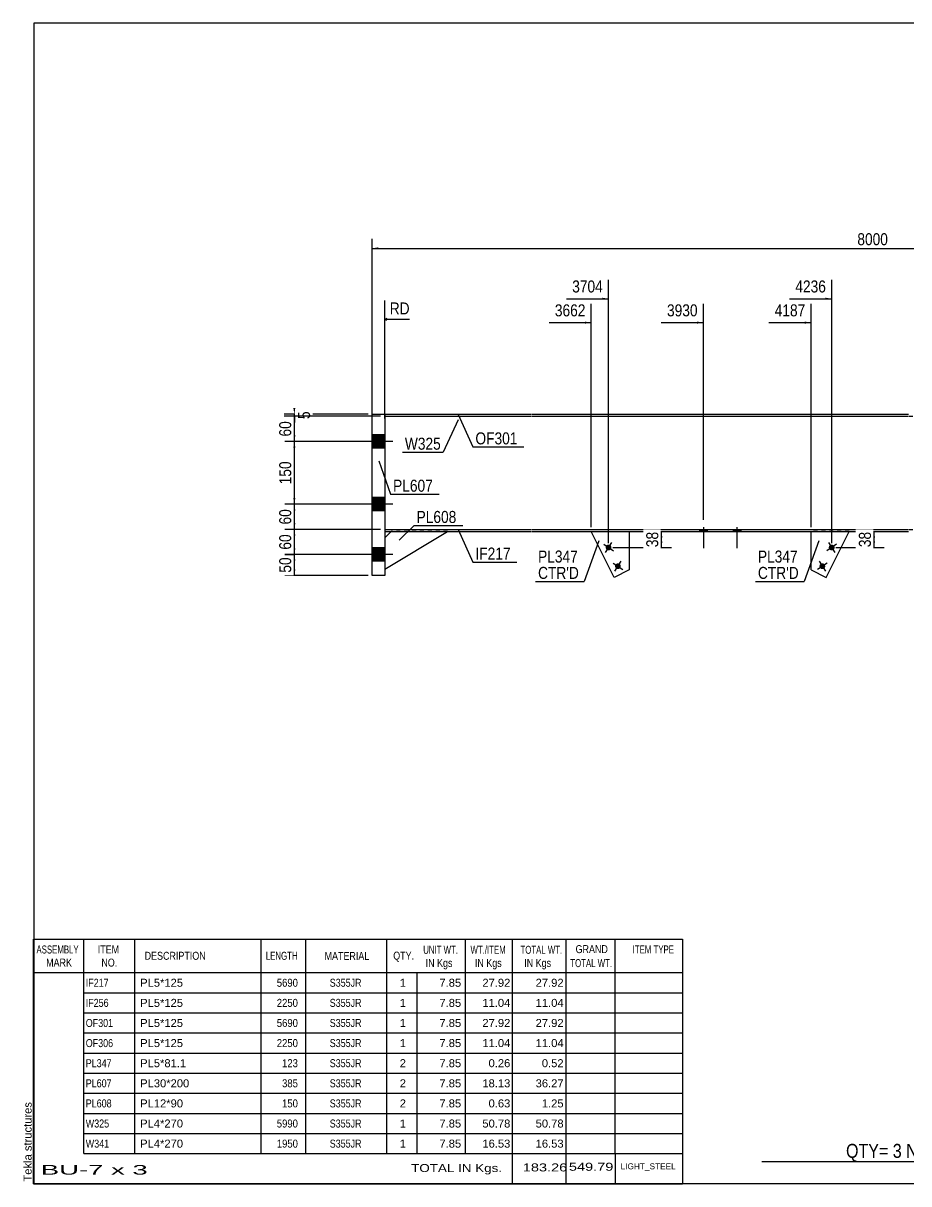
# Model space of a CAD drawing. Header units: millimetres. Extents: x -86 to 316, y -170 to 107.
# Drawn here: x -86.3 to 125.1, y -169.7 to 107.3 of the extents above; entities that cross this region are included whole.
import ezdxf

# ---------------------------------------------------------------- set-up
doc = ezdxf.new("R2010")
doc.units = ezdxf.units.MM
doc.linetypes.add('DXK_LINE_DOT1', pattern=[1.8814, 0.9407, -0.9407])
doc.styles.add('Arial', font='ARIAL.TTF', dxfattribs={"height": 0.2})
doc.styles.add('Arial Narrow', font='ARIALN.TTF', dxfattribs={"height": 0.2})

# ---------------------------------------------------------------- blocks, each defined once
blk = doc.blocks.new('Unknown-622212167-1210')
at = {"color": 5, "linetype": 'Continuous'}
for p, q in [((316.17, 107.33), (-83.83, 107.33)), ((-83.83, 107.33), (-83.83, -169.67)), ((316.17, -169.67), (316.17, 107.33)), ((-83.83, -169.67), (316.17, -169.67))]:
    blk.add_line(p, q, dxfattribs=at)
at = {"color": 174, "linetype": 'Continuous', "style": 'Arial'}
blk.add_text('Tekla structures', height=1.9102, rotation=90, dxfattribs=at).set_placement((-84.33, -169.17))
blk = doc.blocks.new('Part-622212167-4500 - 1231')
at = {"color": 2, "linetype": 'Continuous'}
for p, q in [((54.79, -24.97), (49.3, -14)), ((58.36, -14), (58.36, -23.18)), ((58.36, -23.18), (54.79, -24.97))]:
    blk.add_line(p, q, dxfattribs=at)
at = {"color": 7, "linetype": 'DXK_LINE_DOT1'}
blk.add_line((49.3, -14), (58.36, -14), dxfattribs=at)
blk = doc.blocks.new('Part-622212167-4499 - 1231')
at = {"color": 2, "linetype": 'Continuous'}
for p, q in [((101.81, -23.18), (101.81, -14)), ((105.39, -24.97), (110.87, -14)), ((101.81, -23.18), (105.39, -24.97))]:
    blk.add_line(p, q, dxfattribs=at)
at = {"color": 7, "linetype": 'DXK_LINE_DOT1'}
blk.add_line((110.87, -14), (101.81, -14), dxfattribs=at)
blk = doc.blocks.new('Part-622212167-4501 - 1231')
at = {"color": 2, "linetype": 'Continuous'}
for p, q in [((0, 14), (34.99, 14)), ((35.09, 14), (125.09, 14)), ((0, 13.5), (34.99, 13.5)), ((35.09, 13.5), (125.09, 13.5))]:
    blk.add_line(p, q, dxfattribs=at)
at = {"color": 7, "linetype": 'DXK_LINE_DOT1'}
blk.add_line((0, 13.5), (0, 14), dxfattribs=at)
blk = doc.blocks.new('Part-622212167-4506 - 1231')
at = {"color": 2, "linetype": 'Continuous'}
for p, q in [((0, -13.5), (34.99, -13.5)), ((35.09, -13.5), (125.09, -13.5)), ((0, -14), (34.99, -14)), ((35.09, -14), (125.09, -14))]:
    blk.add_line(p, q, dxfattribs=at)
at = {"color": 7, "linetype": 'DXK_LINE_DOT1'}
blk.add_line((0, -13.5), (0, -14), dxfattribs=at)
blk = doc.blocks.new('Part-622212167-4510 - 1231')
at = {"color": 2, "linetype": 'Continuous'}
for p, q in [((-3, 14), (0, 14)), ((-3, -24.5), (-3, 14)), ((0, 14), (0, -24.5)), ((0, -24.5), (-3, -24.5))]:
    blk.add_line(p, q, dxfattribs=at)
blk = doc.blocks.new('Part-622212167-4513 - 1231')
at = {"color": 2, "linetype": 'Continuous'}
for p, q in [((0, -23), (15, -14)), ((1.5, -14), (0, -15.5))]:
    blk.add_line(p, q, dxfattribs=at)
at = {"color": 7, "linetype": 'DXK_LINE_DOT1'}
for p, q in [((0, -15.5), (0, -23)), ((15, -14), (1.5, -14))]:
    blk.add_line(p, q, dxfattribs=at)
blk = doc.blocks.new('Part-622212167-4520 - 1231')
at = {"color": 7, "linetype": 'DXK_LINE_DOT1'}
for p, q in [((0, 13.5), (0, -13.5)), ((0, 13.5), (34.99, 13.5)), ((35.09, 13.5), (125.09, 13.5)), ((125.19, 13.5), (145.22, 13.5)), ((0, -13.5), (34.99, -13.5)), ((35.09, -13.5), (125.09, -13.5)), ((125.19, -13.5), (145.22, -13.5))]:
    blk.add_line(p, q, dxfattribs=at)
at = {"color": 2, "linetype": 'Continuous'}
blk.add_line((145.22, 13.5), (145.22, -13.5), dxfattribs=at)
blk = doc.blocks.new('Bolt-622212167-4521 - 1231')
at = {"linetype": 'Continuous'}
blk.add_hatch(color=3, dxfattribs=at).paths.add_polyline_path([(104.88, -22.87, -1), (104.11, -21.7, -1)])
at = {"color": 3, "linetype": 'Continuous'}
for p, q in [((105.66, -21.52), (103.32, -23.06)), ((103.73, -21.12), (105.26, -23.46))]:
    blk.add_line(p, q, dxfattribs=at)
blk = doc.blocks.new('Bolt-622212167-4522 - 1231')
at = {"linetype": 'Continuous'}
blk.add_hatch(color=3, dxfattribs=at).paths.add_polyline_path([(107.11, -18.4, -1), (106.35, -17.23, -1)])
at = {"color": 3, "linetype": 'Continuous'}
for p, q in [((107.9, -17.05), (105.56, -18.58)), ((105.96, -16.65), (107.5, -18.99))]:
    blk.add_line(p, q, dxfattribs=at)
blk = doc.blocks.new('Bolt-622212167-4523 - 1231')
at = {"linetype": 'Continuous'}
blk.add_hatch(color=3, dxfattribs=at).paths.add_polyline_path([(56.07, -21.7, -1), (55.3, -22.87, -1)])
at = {"color": 3, "linetype": 'Continuous'}
for p, q in [((54.51, -21.52), (56.85, -23.06)), ((54.91, -23.46), (56.45, -21.12))]:
    blk.add_line(p, q, dxfattribs=at)
blk = doc.blocks.new('Bolt-622212167-4524 - 1231')
at = {"linetype": 'Continuous'}
blk.add_hatch(color=3, dxfattribs=at).paths.add_polyline_path([(53.83, -17.23, -1), (53.06, -18.4, -1)])
at = {"color": 3, "linetype": 'Continuous'}
for p, q in [((52.28, -17.05), (54.62, -18.58)), ((52.68, -18.99), (54.21, -16.65))]:
    blk.add_line(p, q, dxfattribs=at)
blk = doc.blocks.new('Bolt-622212167-4526 - 1231')
at = {"linetype": 'Continuous'}
for points in [[(76.99, -13.5), (75.19, -13.5), (75.19, -14), (76.99, -14)], [(76.99, -13.5), (75.19, -13.5), (75.19, -14), (76.99, -14)], [(84.99, -13.5), (83.19, -13.5), (83.19, -14), (84.99, -14)], [(84.99, -13.5), (83.19, -13.5), (83.19, -14), (84.99, -14)]]:
    blk.add_hatch(color=3, dxfattribs=at).paths.add_polyline_path(points)
at = {"color": 3, "linetype": 'Continuous'}
for p, q in [((75.19, -13.5), (75.19, -14)), ((75.19, -13.5), (75.19, -14)), ((76.09, -13), (76.09, -18)), ((76.09, -13), (76.09, -18)), ((76.99, -13.5), (76.99, -14)), ((76.99, -13.5), (76.99, -14)), ((83.19, -13.5), (83.19, -14)), ((83.19, -13.5), (83.19, -14)), ((84.09, -13), (84.09, -18)), ((84.09, -13), (84.09, -18)), ((84.99, -13.5), (84.99, -14)), ((84.99, -13.5), (84.99, -14))]:
    blk.add_line(p, q, dxfattribs=at)
blk = doc.blocks.new('Bolt-622212167-4527 - 1231')
at = {"linetype": 'Continuous'}
for points in [[(-3, 9.1), (-3, 5.9), (0, 5.9), (0, 9.1)], [(-3, 9.1), (-3, 5.9), (0, 5.9), (0, 9.1)], [(-3, -5.9), (-3, -9.1), (0, -9.1), (0, -5.9)], [(-3, -5.9), (-3, -9.1), (0, -9.1), (0, -5.9)], [(-3, -17.9), (-3, -21.1), (0, -21.1), (0, -17.9)], [(-3, -17.9), (-3, -21.1), (0, -21.1), (0, -17.9)]]:
    blk.add_hatch(color=3, dxfattribs=at).paths.add_polyline_path(points)
at = {"color": 3, "linetype": 'Continuous'}
for p, q in [((0, 9.1), (-3, 9.1)), ((0, 9.1), (-3, 9.1)), ((1.9, 7.5), (-10, 7.5)), ((1.9, 7.5), (-10, 7.5)), ((0, 5.9), (-3, 5.9)), ((0, 5.9), (-3, 5.9)), ((1.9, -7.5), (-10, -7.5)), ((1.9, -7.5), (-10, -7.5)), ((0, -5.9), (-3, -5.9)), ((0, -5.9), (-3, -5.9)), ((0, -9.1), (-3, -9.1)), ((0, -9.1), (-3, -9.1)), ((0, -17.9), (-3, -17.9)), ((0, -17.9), (-3, -17.9)), ((1.9, -19.5), (-10, -19.5)), ((1.9, -19.5), (-10, -19.5)), ((0, -21.1), (-3, -21.1)), ((0, -21.1), (-3, -21.1))]:
    blk.add_line(p, q, dxfattribs=at)
blk = doc.blocks.new('StraightDimension-622212167-6876 - 1231')
at = {"linetype": 'Continuous'}
blk.add_hatch(color=7, dxfattribs=at).paths.add_polyline_path([(100.31, 36.11), (101.81, 35.86), (100.31, 35.61)])
at = {"color": 7, "linetype": 'Continuous'}
for p, q in [((101.81, -13), (101.81, 40.36)), ((91.75, 35.86), (101.81, 35.86))]:
    blk.add_line(p, q, dxfattribs=at)
at = {"color": 0}
blk.add_wipeout([(101.04, 36.76), (101.04, 40.96), (92.52, 40.96), (92.52, 36.76)], dxfattribs=at)
at = {"color": 3, "style": 'Arial Narrow'}
blk.add_text('4187', height=2.863, dxfattribs=at).set_placement((93.12, 37.36))
blk = doc.blocks.new('StraightDimension-622212167-7032 - 1231')
at = {"linetype": 'Continuous'}
for points in [[(116.58, -15.5), (116.83, -14), (117.08, -15.5)], [(117.08, -16.32), (116.83, -17.82), (116.58, -16.32)]]:
    blk.add_hatch(color=7, dxfattribs=at).paths.add_polyline_path(points)
at = {"color": 7, "linetype": 'Continuous'}
for p, q in [((115.2, -14), (119.23, -14)), ((116.83, -17.82), (116.83, -14)), ((107.73, -17.82), (119.23, -17.82))]:
    blk.add_line(p, q, dxfattribs=at)
at = {"color": 0}
blk.add_wipeout([(116.68, -13.48), (112.48, -13.48), (112.48, -18.34), (116.68, -18.34)], dxfattribs=at)
at = {"color": 3, "style": 'Arial Narrow'}
blk.add_text('38', height=2.863, rotation=90.0002, dxfattribs=at).set_placement((116.08, -17.74))
blk = doc.blocks.new('StraightDimension-622212167-6878 - 1231')
at = {"linetype": 'Continuous'}
blk.add_hatch(color=7, dxfattribs=at).paths.add_polyline_path([(51.95, 41.81), (53.45, 41.56), (51.95, 41.31)])
at = {"color": 7, "linetype": 'Continuous'}
for p, q in [((53.45, -16.82), (53.45, 46.06)), ((43.38, 41.56), (53.45, 41.56))]:
    blk.add_line(p, q, dxfattribs=at)
at = {"color": 0}
blk.add_wipeout([(52.67, 42.46), (52.67, 46.66), (44.16, 46.66), (44.16, 42.46)], dxfattribs=at)
at = {"color": 3, "style": 'Arial Narrow'}
blk.add_text('3704', height=2.863, dxfattribs=at).set_placement((44.76, 43.06))
blk = doc.blocks.new('StraightDimension-622212167-5729 - 1231')
at = {"linetype": 'Continuous'}
for points in [[(-21.84, -21), (-21.59, -19.5), (-21.34, -21)], [(-21.34, -23), (-21.59, -24.5), (-21.84, -23)]]:
    blk.add_hatch(color=7, dxfattribs=at).paths.add_polyline_path(points)
at = {"color": 7, "linetype": 'Continuous'}
for p, q in [((-1, -19.5), (-23.84, -19.5)), ((-21.59, -24.5), (-21.59, -19.5)), ((-4, -24.5), (-23.84, -24.5))]:
    blk.add_line(p, q, dxfattribs=at)
at = {"color": 0}
blk.add_wipeout([(-21.74, -19.57), (-25.94, -19.57), (-25.94, -24.43), (-21.74, -24.43)], dxfattribs=at)
at = {"color": 3, "style": 'Arial Narrow'}
blk.add_text('50', height=2.863, rotation=90.0002, dxfattribs=at).set_placement((-22.34, -23.83))
blk = doc.blocks.new('StraightDimension-622212167-7009 - 1231')
at = {"linetype": 'Continuous'}
for points in [[(65.81, -15.5), (66.06, -14), (66.31, -15.5)], [(66.31, -16.32), (66.06, -17.82), (65.81, -16.32)]]:
    blk.add_hatch(color=7, dxfattribs=at).paths.add_polyline_path(points)
at = {"color": 7, "linetype": 'Continuous'}
for p, q in [((63.21, -14), (68.46, -14)), ((66.06, -17.82), (66.06, -14)), ((54.45, -17.82), (68.46, -17.82))]:
    blk.add_line(p, q, dxfattribs=at)
at = {"color": 0}
blk.add_wipeout([(65.91, -13.48), (61.71, -13.48), (61.71, -18.34), (65.91, -18.34)], dxfattribs=at)
at = {"color": 3, "style": 'Arial Narrow'}
blk.add_text('38', height=2.863, rotation=90.0002, dxfattribs=at).set_placement((65.31, -17.74))
blk = doc.blocks.new('StraightDimension-622212167-5726 - 1231')
at = {"linetype": 'Continuous'}
for points in [[(-21.84, 6), (-21.59, 7.5), (-21.34, 6)], [(-21.34, -6), (-21.59, -7.5), (-21.84, -6)]]:
    blk.add_hatch(color=7, dxfattribs=at).paths.add_polyline_path(points)
at = {"color": 7, "linetype": 'Continuous'}
for p, q in [((-5.05, 7.5), (-23.84, 7.5)), ((-21.59, -7.5), (-21.59, 7.5)), ((-5.05, -7.5), (-23.84, -7.5))]:
    blk.add_line(p, q, dxfattribs=at)
at = {"color": 0}
blk.add_wipeout([(-21.74, 3.34), (-25.94, 3.34), (-25.94, -3.34), (-21.74, -3.34)], dxfattribs=at)
at = {"color": 3, "style": 'Arial Narrow'}
blk.add_text('150', height=2.863, rotation=90.0002, dxfattribs=at).set_placement((-22.34, -2.74))
blk = doc.blocks.new('StraightDimension-622212167-5728 - 1231')
at = {"linetype": 'Continuous'}
for points in [[(-21.84, -15), (-21.59, -13.5), (-21.34, -15)], [(-21.34, -18), (-21.59, -19.5), (-21.84, -18)]]:
    blk.add_hatch(color=7, dxfattribs=at).paths.add_polyline_path(points)
at = {"color": 7, "linetype": 'Continuous'}
for p, q in [((-1, -13.5), (-23.84, -13.5)), ((-21.59, -19.5), (-21.59, -13.5)), ((-1, -19.5), (-23.84, -19.5))]:
    blk.add_line(p, q, dxfattribs=at)
at = {"color": 0}
blk.add_wipeout([(-21.74, -14.07), (-25.94, -14.07), (-25.94, -18.93), (-21.74, -18.93)], dxfattribs=at)
at = {"color": 3, "style": 'Arial Narrow'}
blk.add_text('60', height=2.863, rotation=90.0002, dxfattribs=at).set_placement((-22.34, -18.33))
blk = doc.blocks.new('StraightDimension-622212167-5724 - 1231')
at = {"linetype": 'Continuous'}
for points in [[(-21.34, 15.5), (-21.59, 14), (-21.84, 15.5)], [(-21.84, 12), (-21.59, 13.5), (-21.34, 12)]]:
    blk.add_hatch(color=7, dxfattribs=at).paths.add_polyline_path(points)
at = {"color": 7, "linetype": 'Continuous'}
for p, q in [((-4, 14), (-23.99, 14)), ((-21.59, 13.5), (-21.59, 14)), ((-1, 13.5), (-23.99, 13.5))]:
    blk.add_line(p, q, dxfattribs=at)
at = {"color": 0}
blk.add_wipeout([(-17.24, 15.26), (-21.44, 15.26), (-21.44, 12.24), (-17.24, 12.24)], dxfattribs=at)
at = {"color": 3, "style": 'Arial Narrow'}
blk.add_text('5', height=2.86, rotation=90.0002, dxfattribs=at).set_placement((-17.84, 12.84))
blk = doc.blocks.new('StraightDimension-622212167-5725 - 1231')
at = {"linetype": 'Continuous'}
for points in [[(-21.84, 12), (-21.59, 13.5), (-21.34, 12)], [(-21.34, 9), (-21.59, 7.5), (-21.84, 9)]]:
    blk.add_hatch(color=7, dxfattribs=at).paths.add_polyline_path(points)
at = {"color": 7, "linetype": 'Continuous'}
for p, q in [((-1, 13.5), (-23.84, 13.5)), ((-21.59, 7.5), (-21.59, 13.5)), ((-5.05, 7.5), (-23.84, 7.5))]:
    blk.add_line(p, q, dxfattribs=at)
at = {"color": 0}
blk.add_wipeout([(-21.74, 12.93), (-25.94, 12.93), (-25.94, 8.07), (-21.74, 8.07)], dxfattribs=at)
at = {"color": 3, "style": 'Arial Narrow'}
blk.add_text('60', height=2.863, rotation=90.0002, dxfattribs=at).set_placement((-22.34, 8.67))
blk = doc.blocks.new('StraightDimension-622212167-5727 - 1231')
at = {"linetype": 'Continuous'}
for points in [[(-21.84, -9), (-21.59, -7.5), (-21.34, -9)], [(-21.34, -12), (-21.59, -13.5), (-21.84, -12)]]:
    blk.add_hatch(color=7, dxfattribs=at).paths.add_polyline_path(points)
at = {"color": 7, "linetype": 'Continuous'}
for p, q in [((-5.05, -7.5), (-23.84, -7.5)), ((-21.59, -13.5), (-21.59, -7.5)), ((-1, -13.5), (-23.84, -13.5))]:
    blk.add_line(p, q, dxfattribs=at)
at = {"color": 0}
blk.add_wipeout([(-21.74, -8.07), (-25.94, -8.07), (-25.94, -12.93), (-21.74, -12.93)], dxfattribs=at)
at = {"color": 3, "style": 'Arial Narrow'}
blk.add_text('60', height=2.863, rotation=90.0002, dxfattribs=at).set_placement((-22.34, -12.33))
blk = doc.blocks.new('StraightDimension-622212167-6026 - 1231')
at = {"linetype": 'Continuous'}
for points in [[(-1.5, 53.34), (-3, 53.59), (-1.5, 53.84)], [(234.52, 53.84), (236.02, 53.59), (234.52, 53.34)]]:
    blk.add_hatch(color=7, dxfattribs=at).paths.add_polyline_path(points)
at = {"color": 7, "linetype": 'Continuous'}
for p, q in [((-3, 12.99), (-3, 55.84)), ((236.02, 12.86), (236.02, 55.84)), ((-3, 53.59), (236.02, 53.59))]:
    blk.add_line(p, q, dxfattribs=at)
at = {"color": 0}
blk.add_wipeout([(120.77, 53.74), (120.77, 57.94), (112.25, 57.94), (112.25, 53.74)], dxfattribs=at)
at = {"color": 3, "style": 'Arial Narrow'}
blk.add_text('8000', height=2.863, dxfattribs=at).set_placement((112.85, 54.34))
blk = doc.blocks.new('StraightDimension-622212167-6875 - 1231')
at = {"linetype": 'Continuous'}
blk.add_hatch(color=7, dxfattribs=at).paths.add_polyline_path([(105.23, 41.81), (106.73, 41.56), (105.23, 41.31)])
at = {"color": 7, "linetype": 'Continuous'}
for p, q in [((106.73, -16.82), (106.73, 46.06)), ((96.67, 41.56), (106.73, 41.56))]:
    blk.add_line(p, q, dxfattribs=at)
at = {"color": 0}
blk.add_wipeout([(105.96, 42.46), (105.96, 46.66), (97.44, 46.66), (97.44, 42.46)], dxfattribs=at)
at = {"color": 3, "style": 'Arial Narrow'}
blk.add_text('4236', height=2.863, dxfattribs=at).set_placement((98.04, 43.06))
blk = doc.blocks.new('StraightDimension-622212167-6877 - 1231')
at = {"linetype": 'Continuous'}
blk.add_hatch(color=7, dxfattribs=at).paths.add_polyline_path([(74.59, 36.11), (76.09, 35.86), (74.59, 35.61)])
at = {"color": 7, "linetype": 'Continuous'}
for p, q in [((76.09, -11.25), (76.09, 40.36)), ((66.03, 35.86), (76.09, 35.86))]:
    blk.add_line(p, q, dxfattribs=at)
at = {"color": 0}
blk.add_wipeout([(75.31, 36.76), (75.31, 40.96), (66.8, 40.96), (66.8, 36.76)], dxfattribs=at)
at = {"color": 3, "style": 'Arial Narrow'}
blk.add_text('3930', height=2.863, dxfattribs=at).set_placement((67.4, 37.36))
blk = doc.blocks.new('StraightDimension-622212167-6879 - 1231')
at = {"linetype": 'Continuous'}
blk.add_hatch(color=7, dxfattribs=at).paths.add_polyline_path([(47.8, 36.11), (49.3, 35.86), (47.8, 35.61)])
at = {"color": 7, "linetype": 'Continuous'}
for p, q in [((49.3, -13), (49.3, 40.36)), ((39.24, 35.86), (49.3, 35.86))]:
    blk.add_line(p, q, dxfattribs=at)
at = {"color": 0, "linetype": 'Continuous'}
blk.add_wipeout([(6.53, 37.21), (6.53, 41.41), (0.59, 41.41), (0.59, 37.21)], dxfattribs=at)
at = {"color": 7, "linetype": 'Continuous'}
for p, q in [((0, 12.94), (0, 41.11)), ((0.5, 36.86), (0, 36.61)), ((0.5, 36.36), (0, 36.61)), ((5.93, 36.61), (0, 36.61))]:
    blk.add_line(p, q, dxfattribs=at)
at = {"color": 3, "linetype": 'Continuous', "style": 'Arial Narrow'}
blk.add_text('RD', height=2.863, dxfattribs=at).set_placement((1.19, 37.81))
at = {"color": 0}
blk.add_wipeout([(48.53, 36.76), (48.53, 40.96), (40.02, 40.96), (40.02, 36.76)], dxfattribs=at)
at = {"color": 3, "style": 'Arial Narrow'}
blk.add_text('3662', height=2.863, dxfattribs=at).set_placement((40.62, 37.36))
blk = doc.blocks.new('CBS_BOM-622212167-7056')
at = {"color": 7, "linetype": 'Continuous'}
for p, q in [((-83.86, -119.3), (-83.86, -111.3)), ((-83.85, -111.3), (71.06, -111.3)), ((-71.86, -119.3), (-71.86, -111.3)), ((-59.67, -119.3), (-59.67, -111.3)), ((-29.5, -119.3), (-29.5, -111.3)), ((-18.82, -119.3), (-18.82, -111.3)), ((0.49, -119.3), (0.49, -111.3)), ((19.29, -119.3), (19.29, -111.3)), ((30.51, -119.3), (30.51, -111.3)), ((43.29, -119.3), (43.29, -111.3)), ((55.04, -119.3), (55.04, -111.3)), ((71.07, -111.31), (71.06, -119.29)), ((-83.86, -119.3), (71.07, -119.3)), ((-83.86, -124.1), (-83.86, -119.3)), ((-71.86, -124.1), (-71.86, -119.3)), ((-59.67, -124.1), (-59.67, -119.3)), ((-29.5, -124.1), (-29.5, -119.3)), ((-18.82, -124.1), (-18.82, -119.3)), ((0.49, -124.1), (0.49, -119.3)), ((7.76, -124.1), (7.76, -119.3)), ((19.29, -124.1), (19.29, -119.3)), ((30.51, -124.1), (30.51, -119.3)), ((43.29, -124.1), (43.29, -119.3)), ((55.06, -124.1), (55.06, -119.3)), ((71.07, -119.31), (71.07, -124.1)), ((-83.86, -128.9), (-83.86, -124.1)), ((-71.86, -124.1), (71.07, -124.1)), ((-71.86, -128.9), (-71.86, -124.1)), ((-59.67, -128.9), (-59.67, -124.1)), ((-29.5, -128.9), (-29.5, -124.1)), ((-18.82, -128.9), (-18.82, -124.1)), ((0.49, -128.9), (0.49, -124.1)), ((7.76, -128.9), (7.76, -124.1)), ((19.29, -128.9), (19.29, -124.1)), ((30.51, -128.9), (30.51, -124.1)), ((43.29, -128.9), (43.29, -124.1)), ((55.06, -128.9), (55.06, -124.1)), ((71.07, -124.11), (71.07, -128.9)), ((-83.86, -133.7), (-83.86, -128.9)), ((-71.86, -128.9), (71.07, -128.9)), ((-71.86, -133.7), (-71.86, -128.9)), ((-59.67, -133.7), (-59.67, -128.9)), ((-29.5, -133.7), (-29.5, -128.9)), ((-18.82, -133.7), (-18.82, -128.9)), ((0.49, -133.7), (0.49, -128.9)), ((7.76, -133.7), (7.76, -128.9)), ((19.29, -133.7), (19.29, -128.9)), ((30.51, -133.7), (30.51, -128.9)), ((43.29, -133.7), (43.29, -128.9)), ((55.06, -133.7), (55.06, -128.9)), ((71.07, -128.91), (71.07, -133.7)), ((-83.86, -138.5), (-83.86, -133.7)), ((-71.86, -133.7), (71.07, -133.7)), ((-71.86, -138.5), (-71.86, -133.7)), ((-59.67, -138.5), (-59.67, -133.7)), ((-29.5, -138.5), (-29.5, -133.7)), ((-18.82, -138.5), (-18.82, -133.7)), ((0.49, -138.5), (0.49, -133.7)), ((7.76, -138.5), (7.76, -133.7)), ((19.29, -138.5), (19.29, -133.7)), ((30.51, -138.5), (30.51, -133.7)), ((43.29, -138.5), (43.29, -133.7)), ((55.06, -138.5), (55.06, -133.7)), ((71.07, -133.71), (71.07, -138.5)), ((-83.86, -143.3), (-83.86, -138.5)), ((-71.86, -138.5), (71.07, -138.5)), ((-71.86, -143.3), (-71.86, -138.5)), ((-59.67, -143.3), (-59.67, -138.5)), ((-29.5, -143.3), (-29.5, -138.5)), ((-18.82, -143.3), (-18.82, -138.5)), ((0.49, -143.3), (0.49, -138.5)), ((7.76, -143.3), (7.76, -138.5)), ((19.29, -143.3), (19.29, -138.5)), ((30.51, -143.3), (30.51, -138.5)), ((43.29, -143.3), (43.29, -138.5)), ((55.06, -143.3), (55.06, -138.5)), ((71.07, -138.51), (71.07, -143.3)), ((-83.86, -148.1), (-83.86, -143.3)), ((-71.86, -143.3), (71.07, -143.3)), ((-71.86, -148.1), (-71.86, -143.3)), ((-59.67, -148.1), (-59.67, -143.3)), ((-29.5, -148.1), (-29.5, -143.3)), ((-18.82, -148.1), (-18.82, -143.3)), ((0.49, -148.1), (0.49, -143.3)), ((7.76, -148.1), (7.76, -143.3)), ((19.29, -148.1), (19.29, -143.3)), ((30.51, -148.1), (30.51, -143.3)), ((43.29, -148.1), (43.29, -143.3)), ((55.06, -148.1), (55.06, -143.3)), ((71.07, -143.31), (71.07, -148.1)), ((-83.86, -152.9), (-83.86, -148.1)), ((-71.86, -148.1), (71.07, -148.1)), ((-71.86, -152.9), (-71.86, -148.1)), ((-59.67, -152.9), (-59.67, -148.1)), ((-29.5, -152.9), (-29.5, -148.1)), ((-18.82, -152.9), (-18.82, -148.1)), ((0.49, -152.9), (0.49, -148.1)), ((7.76, -152.9), (7.76, -148.1)), ((19.29, -152.9), (19.29, -148.1)), ((30.51, -152.9), (30.51, -148.1)), ((43.29, -152.9), (43.29, -148.1)), ((55.06, -152.9), (55.06, -148.1)), ((71.07, -148.11), (71.07, -152.9)), ((-83.86, -157.7), (-83.86, -152.9)), ((-71.86, -152.9), (71.07, -152.9)), ((-71.86, -157.7), (-71.86, -152.9)), ((-59.67, -157.7), (-59.67, -152.9)), ((-29.5, -157.7), (-29.5, -152.9)), ((-18.82, -157.7), (-18.82, -152.9)), ((0.49, -157.7), (0.49, -152.9)), ((7.76, -157.7), (7.76, -152.9)), ((19.29, -157.7), (19.29, -152.9)), ((30.51, -157.7), (30.51, -152.9)), ((43.29, -157.7), (43.29, -152.9)), ((55.06, -157.7), (55.06, -152.9)), ((71.07, -152.91), (71.07, -157.7)), ((-83.86, -162.5), (-83.86, -157.7)), ((-71.86, -157.7), (71.07, -157.7)), ((-71.86, -162.5), (-71.86, -157.7)), ((-59.67, -162.5), (-59.67, -157.7)), ((-29.5, -162.5), (-29.5, -157.7)), ((-18.82, -162.5), (-18.82, -157.7)), ((0.49, -162.5), (0.49, -157.7)), ((7.76, -162.5), (7.76, -157.7)), ((19.29, -162.5), (19.29, -157.7)), ((30.51, -162.5), (30.51, -157.7)), ((43.29, -162.5), (43.29, -157.7)), ((55.06, -162.5), (55.06, -157.7)), ((71.07, -157.71), (71.07, -162.5)), ((-83.86, -169.7), (-83.86, -162.52)), ((-71.86, -162.5), (71.07, -162.5)), ((30.51, -169.7), (30.51, -162.52)), ((43.29, -169.7), (43.29, -162.52)), ((55.1, -169.7), (55.1, -162.52)), ((71.07, -162.5), (71.07, -169.7)), ((-83.86, -169.7), (71.07, -169.7))]:
    blk.add_line(p, q, dxfattribs=at)
at = {"color": 3, "linetype": 'Continuous', "style": 'Arial'}
for s, height, width, p in [('ASSEMBLY', 1.91, 0.7, (-83.17, -114.73)), ('ITEM', 1.91, 0.8, (-68.53, -114.73)), ('UNIT WT.', 1.91, 0.7, (9.18, -114.8)), ('WT./ITEM', 1.91, 0.7, (20.48, -114.8)), ('TOTAL WT.', 1.91, 0.7, (32.41, -114.8)), ('GRAND', 1.91, 0.8, (45.57, -114.64)), ('ITEM TYPE', 1.91, 0.7, (59.2, -114.72)), ('MARK', 1.91, 0.8, (-80.86, -117.86)), ('NO.', 1.91, 0.8, (-67.67, -117.86)), ('DESCRIPTION', 1.9102, 0.8, (-57.34, -116.23)), ('LENGTH', 1.91, 0.7, (-28.4, -116.23)), ('MATERIAL', 1.91, 0.8, (-14.37, -116.28)), ('QTY.', 1.91, 0.8, (2.02, -116.2)), ('IN Kgs', 1.91, 0.8, (9.76, -117.94)), ('IN Kgs', 1.91, 0.8, (21.52, -117.94)), ('IN Kgs', 1.91, 0.8, (33.31, -117.94)), ('TOTAL WT.', 1.91, 0.7, (44.31, -117.98))]:
    blk.add_text(s, height=height, dxfattribs=dict(at, width=width)).set_placement(p)
at = {"color": 7, "linetype": 'Continuous', "style": 'Arial'}
for s, width, p in [('IF217', 0.8, (-71.4, -122.67)), ('5690', 0.85, (-25.78, -122.67)), ('S355JR', 0.8, (-13.14, -122.67)), ('IF256', 0.8, (-71.4, -127.47)), ('2250', 0.85, (-25.78, -127.47)), ('S355JR', 0.8, (-13.14, -127.47)), ('OF301', 0.8, (-71.4, -132.27)), ('5690', 0.85, (-25.78, -132.27)), ('S355JR', 0.8, (-13.14, -132.27)), ('OF306', 0.8, (-71.4, -137.07)), ('2250', 0.85, (-25.78, -137.07)), ('S355JR', 0.8, (-13.14, -137.07)), ('PL347', 0.8, (-71.4, -141.87)), ('123', 0.85, (-24.52, -141.87)), ('S355JR', 0.8, (-13.14, -141.87)), ('PL607', 0.8, (-71.4, -146.67)), ('385', 0.85, (-24.52, -146.67)), ('S355JR', 0.8, (-13.14, -146.67)), ('PL608', 0.8, (-71.4, -151.47)), ('150', 0.85, (-24.52, -151.47)), ('S355JR', 0.8, (-13.14, -151.47)), ('W325', 0.8, (-71.4, -156.27)), ('5990', 0.85, (-25.78, -156.27)), ('S355JR', 0.8, (-13.14, -156.27)), ('W341', 0.8, (-71.4, -161.07)), ('1950', 0.85, (-25.78, -161.07)), ('S355JR', 0.8, (-13.14, -161.07))]:
    blk.add_text(s, height=1.91, dxfattribs=dict(at, width=width)).set_placement(p)
for s, p in [('PL5*125', (-58.41, -122.67)), ('1', (3.58, -122.67)), ('7.85', (13.05, -122.67)), ('27.92', (23.31, -122.67)), ('27.92', (36.03, -122.67)), ('PL5*125', (-58.41, -127.47)), ('1', (3.58, -127.47)), ('7.85', (13.05, -127.47)), ('11.04', (23.31, -127.47)), ('11.04', (36.03, -127.47)), ('PL5*125', (-58.41, -132.27)), ('1', (3.58, -132.27)), ('7.85', (13.05, -132.27)), ('27.92', (23.31, -132.27)), ('27.92', (36.03, -132.27)), ('PL5*125', (-58.41, -137.07)), ('1', (3.58, -137.07)), ('7.85', (13.05, -137.07)), ('11.04', (23.31, -137.07)), ('11.04', (36.03, -137.07)), ('PL5*81.1', (-58.41, -141.87)), ('2', (3.58, -141.87)), ('7.85', (13.05, -141.87)), ('0.26', (24.79, -141.87)), ('0.52', (37.51, -141.87)), ('PL30*200', (-58.41, -146.67)), ('2', (3.58, -146.67)), ('7.85', (13.05, -146.67)), ('18.13', (23.31, -146.67)), ('36.27', (36.03, -146.67)), ('PL12*90', (-58.41, -151.47)), ('2', (3.58, -151.47)), ('7.85', (13.05, -151.47)), ('0.63', (24.79, -151.47)), ('1.25', (37.51, -151.47)), ('PL4*270', (-58.41, -156.27)), ('1', (3.58, -156.27)), ('7.85', (13.05, -156.27)), ('50.78', (23.31, -156.27)), ('50.78', (36.03, -156.27)), ('PL4*270', (-58.41, -161.07)), ('1', (3.58, -161.07)), ('7.85', (13.05, -161.07)), ('16.53', (23.31, -161.07)), ('16.53', (36.03, -161.07))]:
    blk.add_text(s, height=1.91, dxfattribs=at).set_placement(p)
at = {"color": 6, "linetype": 'Continuous', "style": 'Arial'}
for s, height, width, p in [('BU-7 x 3', 2.292, 2.05, (-82.14, -167.51)), ('TOTAL IN Kgs.', 1.9102, 1.2, (6.3, -166.9)), ('183.26', 1.91, 1.3, (32.96, -166.75)), ('549.79', 1.91, 1.3, (43.97, -166.59))]:
    blk.add_text(s, height=height, dxfattribs=dict(at, width=width)).set_placement(p)
blk.add_text('LIGHT_STEEL', height=1.4135, dxfattribs=at).set_placement((56.32, -166.24))
blk = doc.blocks.new('CBS_CALLOFF-622212167-7057')
at = {"color": 7, "linetype": 'Continuous'}
blk.add_line((90.05, -164.4), (206.28, -164.42), dxfattribs=at)
at = {"color": 3, "linetype": 'Continuous', "style": 'Arial Narrow'}
blk.add_text('QTY= 3 Nos.      MEZZ BEAM     MKD : BU-7', height=3.3405, dxfattribs=at).set_placement((110.15, -163.51))
blk = doc.blocks.new('Mark-622212167-4566 - 1231')
at = {"color": 0}
blk.add_wipeout([(13.38, 5.53), (13.38, 8.53), (4.8, 8.53), (4.8, 5.53)], dxfattribs=at)
blk.add_wipeout([(13.38, 5.53), (13.38, 8.53), (4.8, 8.53), (4.8, 5.53)], dxfattribs=at)
at = {"color": 7, "linetype": 'Continuous'}
for p in [(17.52, 12.67), (4.2, 4.93)]:
    blk.add_line(p, (13.98, 4.93), dxfattribs=at)
at = {"color": 3, "style": 'Arial Narrow'}
blk.add_text('W325', height=2.863, dxfattribs=at).set_placement((4.8, 5.53))
blk = doc.blocks.new('Mark-622212167-4533 - 1231')
at = {"color": 0}
blk.add_wipeout([(98.62, -21.41), (98.62, -18.41), (89.11, -18.41), (89.11, -21.41)], dxfattribs=at)
blk.add_wipeout([(98.62, -21.41), (98.62, -18.41), (89.11, -18.41), (89.11, -21.41)], dxfattribs=at)
blk.add_wipeout([(98.87, -25.31), (98.87, -22.31), (89.11, -22.31), (89.11, -25.31)], dxfattribs=at)
blk.add_wipeout([(98.87, -25.31), (98.87, -22.31), (89.11, -22.31), (89.11, -25.31)], dxfattribs=at)
at = {"color": 7, "linetype": 'Continuous'}
for p in [(103.65, -16.22), (88.51, -25.91)]:
    blk.add_line(p, (100.12, -25.91), dxfattribs=at)
at = {"color": 3, "style": 'Arial Narrow'}
blk.add_text('PL347', height=2.863, dxfattribs=at).set_placement((89.11, -21.41))
at = {"color": 1, "style": 'Arial Narrow'}
blk.add_text("CTR'D", height=2.863, dxfattribs=at).set_placement((89.11, -25.31))
blk = doc.blocks.new('Mark-622212167-4536 - 1231')
at = {"color": 0}
blk.add_wipeout([(46.11, -21.41), (46.11, -18.41), (36.61, -18.41), (36.61, -21.41)], dxfattribs=at)
blk.add_wipeout([(46.11, -21.41), (46.11, -18.41), (36.61, -18.41), (36.61, -21.41)], dxfattribs=at)
blk.add_wipeout([(46.36, -25.31), (46.36, -22.31), (36.61, -22.31), (36.61, -25.31)], dxfattribs=at)
blk.add_wipeout([(46.36, -25.31), (46.36, -22.31), (36.61, -22.31), (36.61, -25.31)], dxfattribs=at)
at = {"color": 7, "linetype": 'Continuous'}
for p in [(51.14, -16.22), (36.01, -25.91)]:
    blk.add_line(p, (47.61, -25.91), dxfattribs=at)
at = {"color": 3, "style": 'Arial Narrow'}
blk.add_text('PL347', height=2.863, dxfattribs=at).set_placement((36.61, -21.41))
at = {"color": 1, "style": 'Arial Narrow'}
blk.add_text("CTR'D", height=2.863, dxfattribs=at).set_placement((36.61, -25.31))
blk = doc.blocks.new('Mark-622212167-4539 - 1231')
at = {"color": 0}
blk.add_wipeout([(31.7, 6.8), (31.7, 9.8), (21.65, 9.8), (21.65, 6.8)], dxfattribs=at)
blk.add_wipeout([(31.7, 6.8), (31.7, 9.8), (21.65, 9.8), (21.65, 6.8)], dxfattribs=at)
at = {"color": 7, "linetype": 'Continuous'}
for p, q in [((17.52, 13.94), (21.05, 6.2)), ((21.05, 6.2), (33.2, 6.2))]:
    blk.add_line(p, q, dxfattribs=at)
at = {"color": 3, "style": 'Arial Narrow'}
blk.add_text('OF301', height=2.863, dxfattribs=at).set_placement((21.65, 6.8))
blk = doc.blocks.new('Mark-622212167-4548 - 1231')
at = {"color": 0}
blk.add_wipeout([(30.06, -20.7), (30.06, -17.7), (21.65, -17.7), (21.65, -20.7)], dxfattribs=at)
blk.add_wipeout([(30.06, -20.7), (30.06, -17.7), (21.65, -17.7), (21.65, -20.7)], dxfattribs=at)
at = {"color": 7, "linetype": 'Continuous'}
for p, q in [((17.52, -13.56), (21.05, -21.3)), ((21.05, -21.3), (31.56, -21.3))]:
    blk.add_line(p, q, dxfattribs=at)
at = {"color": 3, "style": 'Arial Narrow'}
blk.add_text('IF217', height=2.863, dxfattribs=at).set_placement((21.65, -20.7))
blk = doc.blocks.new('Mark-622212167-4554 - 1231')
at = {"color": 0}
blk.add_wipeout([(11.49, -4.5), (11.49, -1.5), (1.99, -1.5), (1.99, -4.5)], dxfattribs=at)
blk.add_wipeout([(11.49, -4.5), (11.49, -1.5), (1.99, -1.5), (1.99, -4.5)], dxfattribs=at)
at = {"color": 7, "linetype": 'Continuous'}
for p, q in [((-1.42, 2.89), (1.39, -5.1)), ((1.39, -5.1), (12.99, -5.1))]:
    blk.add_line(p, q, dxfattribs=at)
at = {"color": 3, "style": 'Arial Narrow'}
blk.add_text('PL607', height=2.863, dxfattribs=at).set_placement((1.99, -4.5))
blk = doc.blocks.new('Mark-622212167-4557 - 1231')
at = {"color": 0}
blk.add_wipeout([(17.11, -11.96), (17.11, -8.96), (7.6, -8.96), (7.6, -11.96)], dxfattribs=at)
blk.add_wipeout([(17.11, -11.96), (17.11, -8.96), (7.6, -8.96), (7.6, -11.96)], dxfattribs=at)
at = {"color": 7, "linetype": 'Continuous'}
for p, q in [((3.47, -16.09), (7, -12.56)), ((7, -12.56), (18.61, -12.56))]:
    blk.add_line(p, q, dxfattribs=at)
at = {"color": 3, "style": 'Arial Narrow'}
blk.add_text('PL608', height=2.863, dxfattribs=at).set_placement((7.6, -11.96))

msp = doc.modelspace()

# ---------------------------------------------------------------- block references
for name in ['Unknown-622212167-1210', 'Part-622212167-4510 - 1231', 'Part-622212167-4501 - 1231', 'Part-622212167-4520 - 1231', 'Bolt-622212167-4527 - 1231', 'Part-622212167-4506 - 1231', 'Bolt-622212167-4526 - 1231', 'Part-622212167-4513 - 1231', 'Part-622212167-4500 - 1231', 'Part-622212167-4499 - 1231', 'Bolt-622212167-4524 - 1231', 'Bolt-622212167-4522 - 1231', 'Bolt-622212167-4523 - 1231', 'Bolt-622212167-4521 - 1231', 'CBS_BOM-622212167-7056', 'CBS_CALLOFF-622212167-7057']:
    msp.add_blockref(name, (0, 0))

# ---------------------------------------------------------------- next in the draw order: block references
for name in ['StraightDimension-622212167-6878 - 1231', 'StraightDimension-622212167-6876 - 1231', 'StraightDimension-622212167-5724 - 1231', 'StraightDimension-622212167-5726 - 1231', 'StraightDimension-622212167-7032 - 1231', 'StraightDimension-622212167-5729 - 1231']:
    msp.add_blockref(name, (0, 0))

# ---------------------------------------------------------------- next in the draw order: block references
for name in ['StraightDimension-622212167-5725 - 1231', 'StraightDimension-622212167-5728 - 1231', 'StraightDimension-622212167-7009 - 1231', 'Mark-622212167-4536 - 1231']:
    msp.add_blockref(name, (0, 0))

# ---------------------------------------------------------------- next in the draw order: block references
for name in ['StraightDimension-622212167-6026 - 1231', 'StraightDimension-622212167-5727 - 1231']:
    msp.add_blockref(name, (0, 0))

# ---------------------------------------------------------------- next in the draw order: block references
for name in ['StraightDimension-622212167-6875 - 1231', 'StraightDimension-622212167-6879 - 1231', 'StraightDimension-622212167-6877 - 1231']:
    msp.add_blockref(name, (0, 0))

# ---------------------------------------------------------------- next in the draw order: block references
for name in ['Mark-622212167-4566 - 1231', 'Mark-622212167-4554 - 1231', 'Mark-622212167-4548 - 1231', 'Mark-622212167-4533 - 1231']:
    msp.add_blockref(name, (0, 0))

# ---------------------------------------------------------------- next in the draw order: block references
for name in ['Mark-622212167-4539 - 1231', 'Mark-622212167-4557 - 1231']:
    msp.add_blockref(name, (0, 0))

doc.saveas('drawing.dxf')
